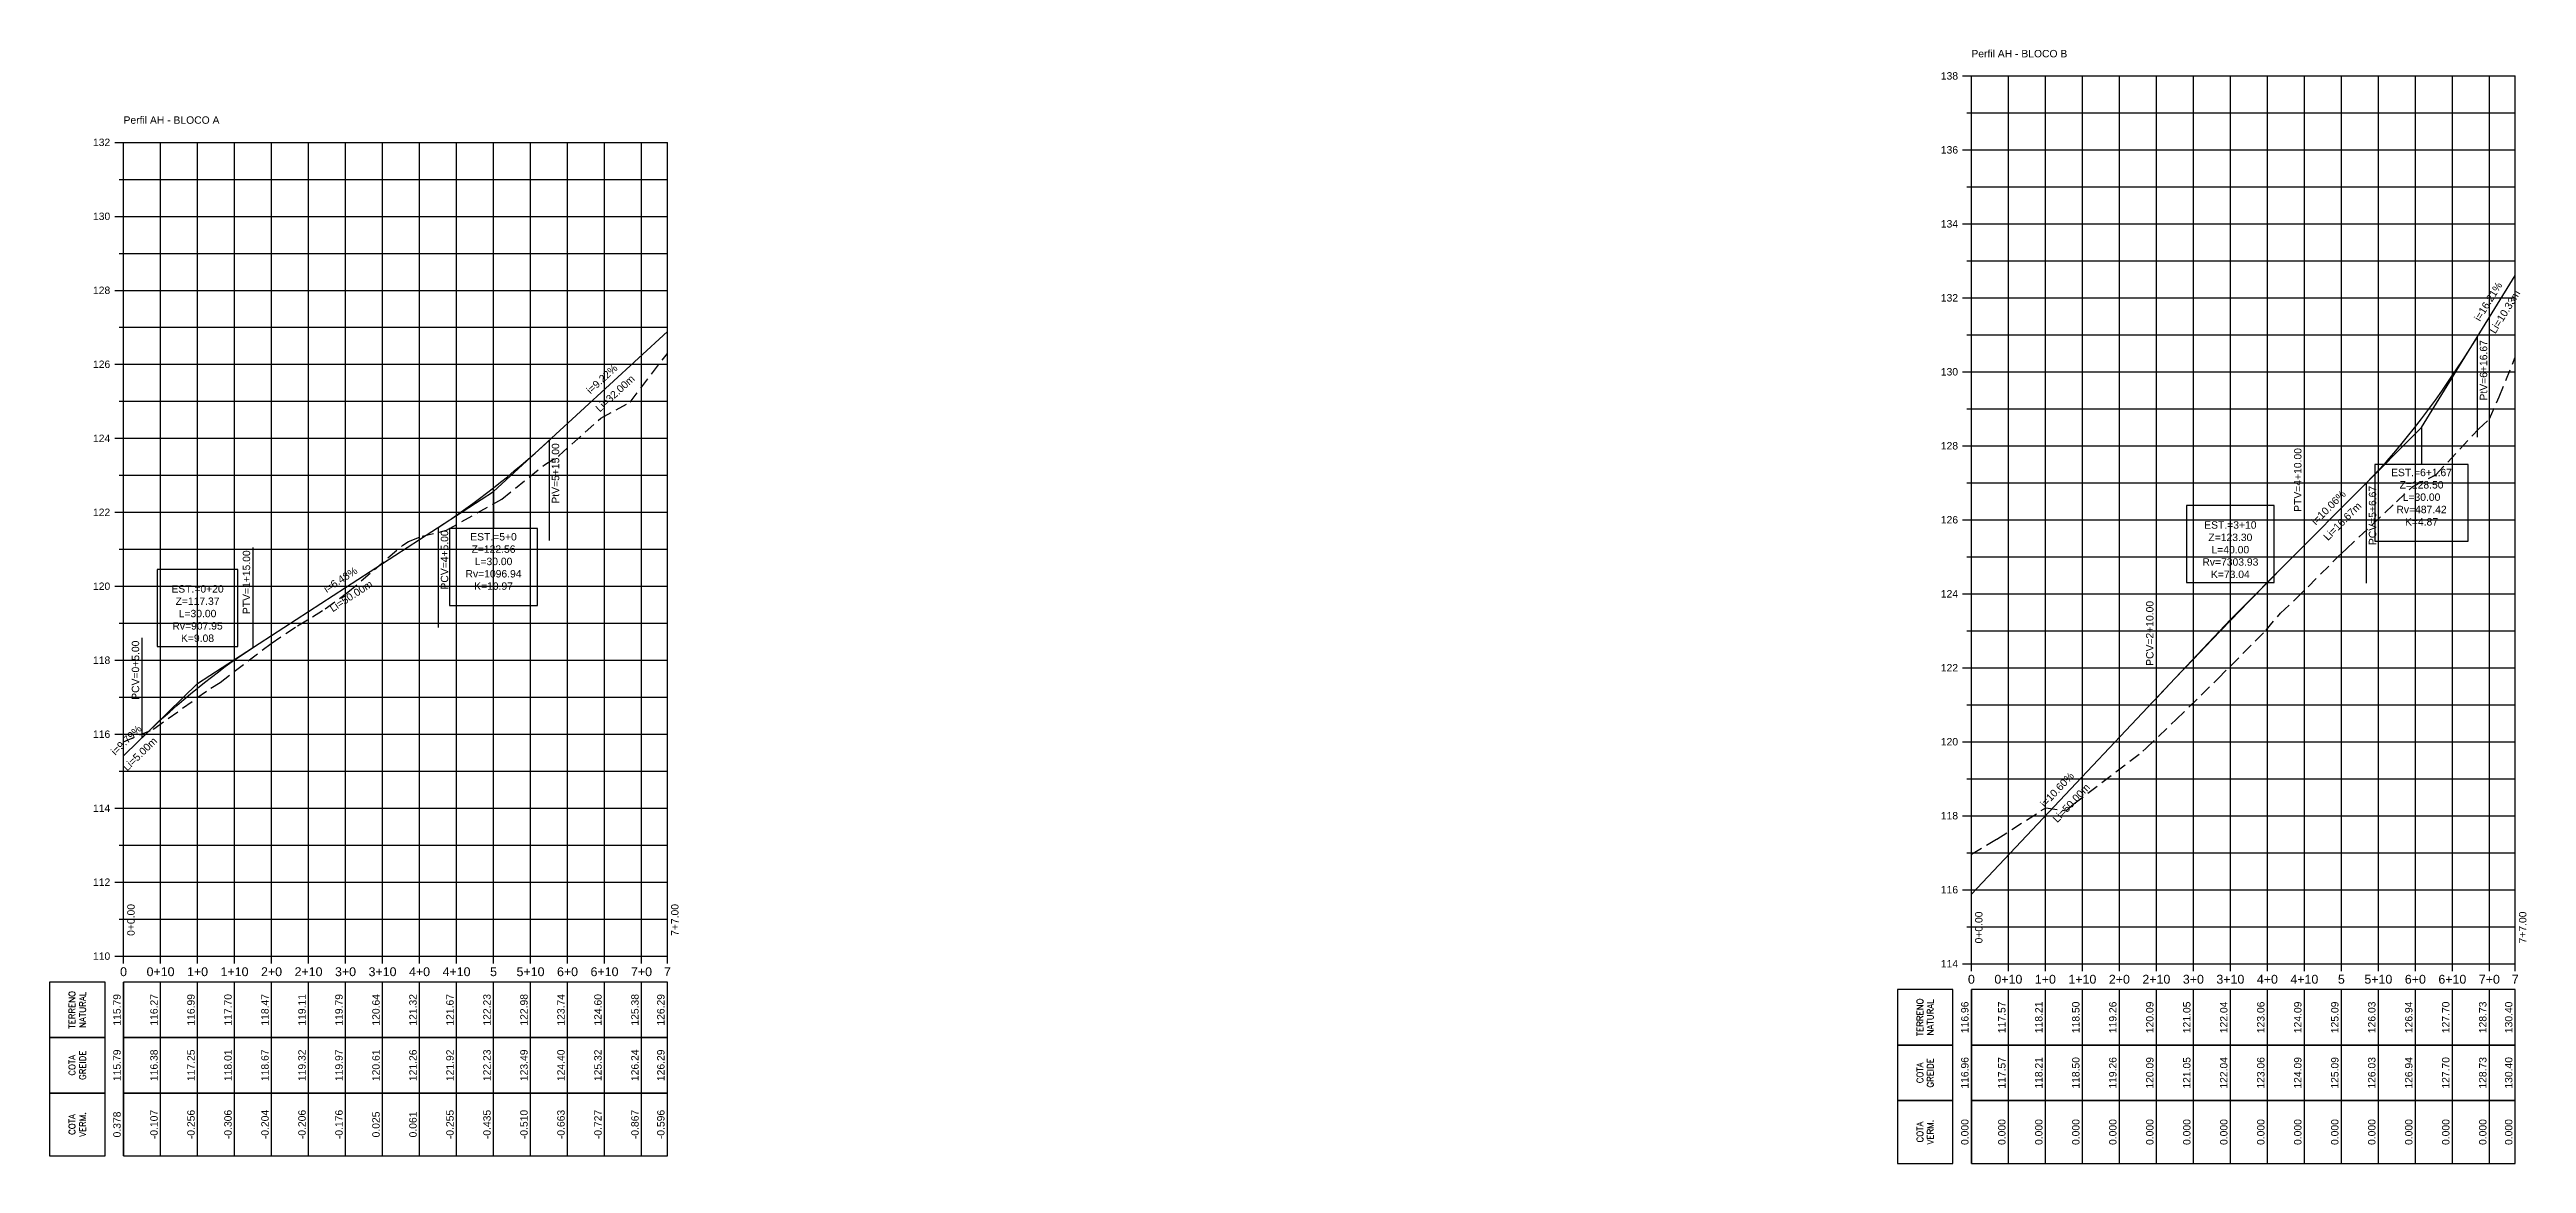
# Model space of a CAD drawing. Header units: metres. Extents: x 436314 to 439216, y 9612307 to 9615043.
# Drawn here: x 436325 to 436995, y 9612798 to 9613099 of the extents above; entities that cross this region are included whole.
import ezdxf

# ---------------------------------------------------------------- set-up
doc = ezdxf.new("R2010")
doc.units = ezdxf.units.M
doc.linetypes.add('HIDDEN', pattern=[9.525, 6.35, -3.175])
for name, color, linetype in [('Borda', 1, 'Continuous'), ('Cota', 2, 'Continuous'), ('COTA-TN', 7, 'Continuous'), ('Estacas', 7, 'Continuous'), ('Malha', 251, 'Continuous'), ('Perfil visualização', 7, 'Continuous'), ('PIs', 2, 'Continuous'), ('Plataforma 1', 10, 'Continuous'), ('Terreno', 3, 'HIDDEN'), ('TEXTO', 7, 'Continuous'), ('TXT-Curvas', 7, 'Continuous'), ('TXT-Estacas', 7, 'Continuous'), ('TXT-Perfil', 7, 'Continuous')]:
    doc.layers.add(name, color=color, linetype=linetype)
doc.styles.add('ARIAL', font='arial.ttf')
doc.styles.add('ROMANS', font='romans.shx')

msp = doc.modelspace()

# ---------------------------------------------------------------- linework, layer by layer
at = {"layer": 'Borda', "color": 3, "linetype": 'Continuous', "lineweight": -3}
for p, q in [((436842.34, 9613092.28), (436844.74, 9613092.28)), ((436843.54, 9613082.28), (436844.74, 9613082.28)), ((436342.89, 9613074.32), (436345.29, 9613074.32)), ((436842.34, 9613072.28), (436844.74, 9613072.28)), ((436344.09, 9613064.32), (436345.29, 9613064.32)), ((436843.54, 9613062.28), (436844.74, 9613062.28)), ((436342.89, 9613054.32), (436345.29, 9613054.32)), ((436842.34, 9613052.28), (436844.74, 9613052.28)), ((436344.09, 9613044.32), (436345.29, 9613044.32)), ((436843.54, 9613042.28), (436844.74, 9613042.28)), ((436342.89, 9613034.32), (436345.29, 9613034.32)), ((436842.34, 9613032.28), (436844.74, 9613032.28)), ((436344.09, 9613024.32), (436345.29, 9613024.32)), ((436843.54, 9613022.28), (436844.74, 9613022.28)), ((436342.89, 9613014.32), (436345.29, 9613014.32)), ((436842.34, 9613012.28), (436844.74, 9613012.28)), ((436344.09, 9613004.32), (436345.29, 9613004.32)), ((436843.54, 9613002.28), (436844.74, 9613002.28)), ((436342.89, 9612994.32), (436345.29, 9612994.32)), ((436842.34, 9612992.28), (436844.74, 9612992.28)), ((436344.09, 9612984.32), (436345.29, 9612984.32)), ((436843.54, 9612982.28), (436844.74, 9612982.28)), ((436342.89, 9612974.32), (436345.29, 9612974.32)), ((436842.34, 9612972.28), (436844.74, 9612972.28)), ((436344.09, 9612964.32), (436345.29, 9612964.32)), ((436843.54, 9612962.28), (436844.74, 9612962.28)), ((436342.89, 9612954.32), (436345.29, 9612954.32)), ((436842.34, 9612952.28), (436844.74, 9612952.28)), ((436344.09, 9612944.32), (436345.29, 9612944.32)), ((436843.54, 9612942.28), (436844.74, 9612942.28)), ((436342.89, 9612934.32), (436345.29, 9612934.32)), ((436842.34, 9612932.28), (436844.74, 9612932.28)), ((436344.09, 9612924.32), (436345.29, 9612924.32)), ((436843.54, 9612922.28), (436844.74, 9612922.28)), ((436342.89, 9612914.32), (436345.29, 9612914.32)), ((436842.34, 9612912.28), (436844.74, 9612912.28)), ((436344.09, 9612904.32), (436345.29, 9612904.32)), ((436843.54, 9612902.28), (436844.74, 9612902.28)), ((436342.89, 9612894.32), (436345.29, 9612894.32)), ((436842.34, 9612892.28), (436844.74, 9612892.28)), ((436344.09, 9612884.32), (436345.29, 9612884.32)), ((436843.54, 9612882.28), (436844.74, 9612882.28)), ((436342.89, 9612874.32), (436345.29, 9612874.32)), ((436842.34, 9612872.28), (436844.74, 9612872.28)), ((436344.09, 9612864.32), (436345.29, 9612864.32)), ((436843.54, 9612862.28), (436844.74, 9612862.28)), ((436342.89, 9612854.32), (436345.29, 9612854.32)), ((436842.34, 9612852.28), (436844.74, 9612852.28)), ((436842.34, 9612852.28), (436844.74, 9612852.28))]:
    msp.add_line(p, q, dxfattribs=at)
at = {"layer": 'Borda', "color": 1, "linetype": 'Continuous', "lineweight": -3}
for p, q in [((436844.74, 9612852.28), (436844.74, 9613092.28)), ((436844.74, 9613092.28), (436991.74, 9613092.28)), ((436991.74, 9612852.28), (436991.74, 9613092.28)), ((436345.29, 9612854.32), (436345.29, 9613074.32)), ((436345.29, 9613074.32), (436492.29, 9613074.32)), ((436492.29, 9612854.32), (436492.29, 9613074.32)), ((436345.29, 9612854.32), (436492.29, 9612854.32)), ((436844.74, 9612852.28), (436991.74, 9612852.28))]:
    msp.add_line(p, q, dxfattribs=at)
at = {"layer": 'COTA-TN', "color": 8, "linetype": 'Continuous', "lineweight": -3}
for p, q in [((436345.29, 9612800.32), (436345.29, 9612847.32)), ((436355.29, 9612800.32), (436355.29, 9612847.32)), ((436365.29, 9612800.32), (436365.29, 9612847.32)), ((436375.29, 9612800.32), (436375.29, 9612847.32)), ((436385.29, 9612800.32), (436385.29, 9612847.32)), ((436395.29, 9612800.32), (436395.29, 9612847.32)), ((436405.29, 9612800.32), (436405.29, 9612847.32)), ((436415.29, 9612800.32), (436415.29, 9612847.32)), ((436425.29, 9612800.32), (436425.29, 9612847.32)), ((436435.29, 9612800.32), (436435.29, 9612847.32)), ((436445.29, 9612800.32), (436445.29, 9612847.32)), ((436455.29, 9612800.32), (436455.29, 9612847.32)), ((436465.29, 9612800.32), (436465.29, 9612847.32)), ((436475.29, 9612800.32), (436475.29, 9612847.32)), ((436485.29, 9612800.32), (436485.29, 9612847.32)), ((436492.29, 9612800.32), (436492.29, 9612847.32)), ((436844.74, 9612798.28), (436844.74, 9612845.28)), ((436854.74, 9612798.28), (436854.74, 9612845.28)), ((436864.74, 9612798.28), (436864.74, 9612845.28)), ((436874.74, 9612798.28), (436874.74, 9612845.28)), ((436884.74, 9612798.28), (436884.74, 9612845.28)), ((436894.74, 9612798.28), (436894.74, 9612845.28)), ((436904.74, 9612798.28), (436904.74, 9612845.28)), ((436914.74, 9612798.28), (436914.74, 9612845.28)), ((436924.74, 9612798.28), (436924.74, 9612845.28)), ((436934.74, 9612798.28), (436934.74, 9612845.28)), ((436944.74, 9612798.28), (436944.74, 9612845.28)), ((436954.74, 9612798.28), (436954.74, 9612845.28)), ((436964.74, 9612798.28), (436964.74, 9612845.28)), ((436974.74, 9612798.28), (436974.74, 9612845.28)), ((436984.74, 9612798.28), (436984.74, 9612845.28)), ((436991.74, 9612798.28), (436991.74, 9612845.28))]:
    msp.add_line(p, q, dxfattribs=at)
for points in [[(436340.29, 9612832.32), (436340.29, 9612847.32), (436325.29, 9612847.32), (436325.29, 9612832.32)], [(436345.29, 9612832.32), (436492.29, 9612832.32), (436492.29, 9612847.32), (436345.29, 9612847.32)], [(436839.74, 9612830.28), (436839.74, 9612845.28), (436824.74, 9612845.28), (436824.74, 9612830.28)], [(436844.74, 9612830.28), (436991.74, 9612830.28), (436991.74, 9612845.28), (436844.74, 9612845.28)], [(436340.29, 9612817.32), (436340.29, 9612832.32), (436325.29, 9612832.32), (436325.29, 9612817.32)], [(436345.29, 9612817.32), (436492.29, 9612817.32), (436492.29, 9612832.32), (436345.29, 9612832.32)], [(436839.74, 9612815.28), (436839.74, 9612830.28), (436824.74, 9612830.28), (436824.74, 9612815.28)], [(436844.74, 9612815.28), (436991.74, 9612815.28), (436991.74, 9612830.28), (436844.74, 9612830.28)], [(436340.29, 9612800.32), (436340.29, 9612817.32), (436325.29, 9612817.32), (436325.29, 9612800.32)], [(436345.29, 9612800.32), (436492.29, 9612800.32), (436492.29, 9612817.32), (436345.29, 9612817.32)], [(436839.74, 9612798.28), (436839.74, 9612815.28), (436824.74, 9612815.28), (436824.74, 9612798.28)], [(436844.74, 9612798.28), (436991.74, 9612798.28), (436991.74, 9612815.28), (436844.74, 9612815.28)]]:
    msp.add_3dface(points, dxfattribs=at)
at = {"layer": 'Estacas', "color": 3, "linetype": 'Continuous', "lineweight": -3}
for p, q in [((436345.29, 9612852.32), (436345.29, 9612854.32)), ((436355.29, 9612852.32), (436355.29, 9612854.32)), ((436365.29, 9612852.32), (436365.29, 9612854.32)), ((436375.29, 9612852.32), (436375.29, 9612854.32)), ((436385.29, 9612852.32), (436385.29, 9612854.32)), ((436395.29, 9612852.32), (436395.29, 9612854.32)), ((436405.29, 9612852.32), (436405.29, 9612854.32)), ((436415.29, 9612852.32), (436415.29, 9612854.32)), ((436425.29, 9612852.32), (436425.29, 9612854.32)), ((436435.29, 9612852.32), (436435.29, 9612854.32)), ((436445.29, 9612852.32), (436445.29, 9612854.32)), ((436455.29, 9612852.32), (436455.29, 9612854.32)), ((436465.29, 9612852.32), (436465.29, 9612854.32)), ((436475.29, 9612852.32), (436475.29, 9612854.32)), ((436485.29, 9612852.32), (436485.29, 9612854.32)), ((436492.29, 9612852.32), (436492.29, 9612854.32)), ((436844.74, 9612850.28), (436844.74, 9612852.28)), ((436854.74, 9612850.28), (436854.74, 9612852.28)), ((436864.74, 9612850.28), (436864.74, 9612852.28)), ((436874.74, 9612850.28), (436874.74, 9612852.28)), ((436884.74, 9612850.28), (436884.74, 9612852.28)), ((436894.74, 9612850.28), (436894.74, 9612852.28)), ((436904.74, 9612850.28), (436904.74, 9612852.28)), ((436914.74, 9612850.28), (436914.74, 9612852.28)), ((436924.74, 9612850.28), (436924.74, 9612852.28)), ((436934.74, 9612850.28), (436934.74, 9612852.28)), ((436944.74, 9612850.28), (436944.74, 9612852.28)), ((436954.74, 9612850.28), (436954.74, 9612852.28)), ((436964.74, 9612850.28), (436964.74, 9612852.28)), ((436974.74, 9612850.28), (436974.74, 9612852.28)), ((436984.74, 9612850.28), (436984.74, 9612852.28)), ((436991.74, 9612850.28), (436991.74, 9612852.28))]:
    msp.add_line(p, q, dxfattribs=at)
at = {"layer": 'Malha', "color": 251, "linetype": 'Continuous', "lineweight": -3}
for p, q in [((436844.74, 9613092.28), (436991.74, 9613092.28)), ((436844.74, 9612852.28), (436844.74, 9613092.28)), ((436854.74, 9612852.28), (436854.74, 9613092.28)), ((436864.74, 9612852.28), (436864.74, 9613092.28)), ((436874.74, 9612852.28), (436874.74, 9613092.28)), ((436884.74, 9612852.28), (436884.74, 9613092.28)), ((436894.74, 9612852.28), (436894.74, 9613092.28)), ((436904.74, 9612852.28), (436904.74, 9613092.28)), ((436914.74, 9612852.28), (436914.74, 9613092.28)), ((436924.74, 9612852.28), (436924.74, 9613092.28)), ((436934.74, 9612852.28), (436934.74, 9613092.28)), ((436944.74, 9612852.28), (436944.74, 9613092.28)), ((436954.74, 9612852.28), (436954.74, 9613092.28)), ((436964.74, 9612852.28), (436964.74, 9613092.28)), ((436974.74, 9612852.28), (436974.74, 9613092.28)), ((436984.74, 9612852.28), (436984.74, 9613092.28)), ((436991.74, 9612852.28), (436991.74, 9613092.28)), ((436844.74, 9613082.28), (436991.74, 9613082.28)), ((436345.29, 9613074.32), (436492.29, 9613074.32)), ((436345.29, 9612854.32), (436345.29, 9613074.32)), ((436355.29, 9612854.32), (436355.29, 9613074.32)), ((436365.29, 9612854.32), (436365.29, 9613074.32)), ((436375.29, 9612854.32), (436375.29, 9613074.32)), ((436385.29, 9612854.32), (436385.29, 9613074.32)), ((436395.29, 9612854.32), (436395.29, 9613074.32)), ((436405.29, 9612854.32), (436405.29, 9613074.32)), ((436415.29, 9612854.32), (436415.29, 9613074.32)), ((436425.29, 9612854.32), (436425.29, 9613074.32)), ((436435.29, 9612854.32), (436435.29, 9613074.32)), ((436445.29, 9612854.32), (436445.29, 9613074.32)), ((436455.29, 9612854.32), (436455.29, 9613074.32)), ((436465.29, 9612854.32), (436465.29, 9613074.32)), ((436475.29, 9612854.32), (436475.29, 9613074.32)), ((436485.29, 9612854.32), (436485.29, 9613074.32)), ((436492.29, 9612854.32), (436492.29, 9613074.32)), ((436844.74, 9613072.28), (436991.74, 9613072.28)), ((436345.29, 9613064.32), (436492.29, 9613064.32)), ((436844.74, 9613062.28), (436991.74, 9613062.28)), ((436345.29, 9613054.32), (436492.29, 9613054.32)), ((436844.74, 9613052.28), (436991.74, 9613052.28)), ((436345.29, 9613044.32), (436492.29, 9613044.32)), ((436844.74, 9613042.28), (436991.74, 9613042.28)), ((436345.29, 9613034.32), (436492.29, 9613034.32)), ((436844.74, 9613032.28), (436991.74, 9613032.28)), ((436345.29, 9613024.32), (436492.29, 9613024.32)), ((436844.74, 9613022.28), (436991.74, 9613022.28)), ((436345.29, 9613014.32), (436492.29, 9613014.32)), ((436844.74, 9613012.28), (436991.74, 9613012.28)), ((436345.29, 9613004.32), (436492.29, 9613004.32)), ((436844.74, 9613002.28), (436991.74, 9613002.28)), ((436345.29, 9612994.32), (436492.29, 9612994.32)), ((436844.74, 9612992.28), (436991.74, 9612992.28)), ((436345.29, 9612984.32), (436492.29, 9612984.32)), ((436844.74, 9612982.28), (436991.74, 9612982.28)), ((436345.29, 9612974.32), (436492.29, 9612974.32)), ((436844.74, 9612972.28), (436991.74, 9612972.28)), ((436345.29, 9612964.32), (436492.29, 9612964.32)), ((436844.74, 9612962.28), (436991.74, 9612962.28)), ((436345.29, 9612954.32), (436492.29, 9612954.32)), ((436844.74, 9612952.28), (436991.74, 9612952.28)), ((436345.29, 9612944.32), (436492.29, 9612944.32)), ((436844.74, 9612942.28), (436991.74, 9612942.28)), ((436345.29, 9612934.32), (436492.29, 9612934.32)), ((436844.74, 9612932.28), (436991.74, 9612932.28)), ((436345.29, 9612924.32), (436492.29, 9612924.32)), ((436844.74, 9612922.28), (436991.74, 9612922.28)), ((436345.29, 9612914.32), (436492.29, 9612914.32)), ((436844.74, 9612912.28), (436991.74, 9612912.28)), ((436345.29, 9612904.32), (436492.29, 9612904.32)), ((436844.74, 9612902.28), (436991.74, 9612902.28)), ((436345.29, 9612894.32), (436492.29, 9612894.32)), ((436844.74, 9612892.28), (436991.74, 9612892.28)), ((436345.29, 9612884.32), (436492.29, 9612884.32)), ((436844.74, 9612882.28), (436991.74, 9612882.28)), ((436345.29, 9612874.32), (436492.29, 9612874.32)), ((436844.74, 9612872.28), (436991.74, 9612872.28)), ((436345.29, 9612864.32), (436492.29, 9612864.32)), ((436844.74, 9612862.28), (436991.74, 9612862.28)), ((436345.29, 9612854.32), (436492.29, 9612854.32)), ((436844.74, 9612852.28), (436991.74, 9612852.28)), ((436844.74, 9612852.28), (436991.74, 9612852.28))]:
    msp.add_line(p, q, dxfattribs=at)
at = {"layer": 'PIs', "color": 2, "linetype": 'Continuous', "lineweight": -3}
for p, q in [((436844.74, 9612852.28), (436844.74, 9613092.28)), ((436991.74, 9612852.28), (436991.74, 9613092.28)), ((436345.29, 9612854.32), (436345.29, 9613074.32)), ((436492.29, 9612854.32), (436492.29, 9613074.32))]:
    msp.add_line(p, q, dxfattribs=at)
at = {"layer": 'Plataforma 1', "color": 10, "linetype": 'Continuous', "lineweight": -3, "ltscale": 2}
for p, q in [((436966.41, 9612997.28), (436991.74, 9613038.34)), ((436445.29, 9612979.9), (436492.29, 9613023.22)), ((436979.54, 9613018.6), (436981.41, 9613021.6)), ((436975.79, 9613012.81), (436977.66, 9613015.66)), ((436977.66, 9613015.66), (436979.54, 9613018.6)), ((436970.16, 9613004.66), (436972.04, 9613007.3)), ((436972.04, 9613007.3), (436973.91, 9613010.02)), ((436973.91, 9613010.02), (436975.79, 9613012.81)), ((436966.41, 9612999.59), (436968.29, 9613002.09)), ((436968.29, 9613002.09), (436970.16, 9613004.66)), ((436458.41, 9612992.02), (436460.29, 9612993.73)), ((436914.74, 9612945.32), (436966.41, 9612997.28)), ((436960.79, 9612992.53), (436962.66, 9612994.81)), ((436962.66, 9612994.81), (436964.54, 9612997.16)), ((436964.54, 9612997.16), (436966.41, 9612999.59)), ((436450.91, 9612985.49), (436452.79, 9612987.07)), ((436452.79, 9612987.07), (436454.66, 9612988.69)), ((436454.66, 9612988.69), (436456.54, 9612990.34)), ((436456.54, 9612990.34), (436458.41, 9612992.02)), ((436955.16, 9612986.11), (436957.04, 9612988.18)), ((436957.04, 9612988.18), (436958.91, 9612990.32)), ((436958.91, 9612990.32), (436960.79, 9612992.53)), ((436443.41, 9612979.47), (436445.29, 9612980.93)), ((436445.29, 9612980.93), (436447.16, 9612982.42)), ((436447.16, 9612982.42), (436449.04, 9612983.94)), ((436449.04, 9612983.94), (436450.91, 9612985.49)), ((436951.41, 9612982.2), (436953.29, 9612984.12)), ((436953.29, 9612984.12), (436955.16, 9612986.11)), ((436365.29, 9612928.05), (436445.29, 9612979.9)), ((436434.04, 9612972.68), (436435.91, 9612973.97)), ((436435.91, 9612973.97), (436437.79, 9612975.3)), ((436437.79, 9612975.3), (436439.66, 9612976.66)), ((436439.66, 9612976.66), (436441.54, 9612978.05)), ((436441.54, 9612978.05), (436443.41, 9612979.47)), ((436430.29, 9612970.18), (436432.16, 9612971.41)), ((436432.16, 9612971.41), (436434.04, 9612972.68)), ((436924.74, 9612955.31), (436929.74, 9612960.39)), ((436929.74, 9612960.39), (436934.74, 9612965.43)), ((436919.74, 9612950.19), (436924.74, 9612955.31)), ((436914.74, 9612945.04), (436919.74, 9612950.19)), ((436844.74, 9612871.09), (436914.74, 9612945.32)), ((436904.74, 9612934.65), (436909.74, 9612939.86)), ((436909.74, 9612939.86), (436914.74, 9612945.04)), ((436372.79, 9612932.6), (436374.66, 9612933.96)), ((436374.66, 9612933.96), (436376.54, 9612935.27)), ((436376.54, 9612935.27), (436378.41, 9612936.54)), ((436378.41, 9612936.54), (436380.29, 9612937.78)), ((436899.74, 9612929.4), (436904.74, 9612934.65)), ((436345.29, 9612908.48), (436365.29, 9612928.05)), ((436363.41, 9612925.27), (436365.29, 9612926.81)), ((436365.29, 9612926.81), (436367.16, 9612928.32)), ((436367.16, 9612928.32), (436369.04, 9612929.79)), ((436369.04, 9612929.79), (436370.91, 9612931.22)), ((436370.91, 9612931.22), (436372.79, 9612932.6)), ((436894.74, 9612924.11), (436899.74, 9612929.4)), ((436355.91, 9612918.71), (436357.79, 9612920.4)), ((436357.79, 9612920.4), (436359.66, 9612922.07)), ((436359.66, 9612922.07), (436361.54, 9612923.69)), ((436361.54, 9612923.69), (436363.41, 9612925.27)), ((436350.29, 9612913.38), (436352.16, 9612915.19)), ((436352.16, 9612915.19), (436354.04, 9612916.97)), ((436354.04, 9612916.97), (436355.91, 9612918.71))]:
    msp.add_line(p, q, dxfattribs=at)
at = {"layer": 'Terreno', "color": 3, "linetype": 'HIDDEN', "lineweight": -3, "ltscale": 0.5}
for p, q in [((436482.2, 9613004.06), (436492.29, 9613017.26)), ((436987.38, 9613005.5), (436991.74, 9613016.24)), ((436474.3, 9612999.74), (436482.2, 9613004.06)), ((436984.74, 9612999.58), (436987.38, 9613005.5)), ((436462.92, 9612989.6), (436474.3, 9612999.74)), ((436970.25, 9612984.43), (436981.91, 9612996.9)), ((436981.91, 9612996.9), (436984.74, 9612999.58)), ((436447.51, 9612977.83), (436459.04, 9612987.18)), ((436459.04, 9612987.18), (436462.92, 9612989.6)), ((436959.62, 9612977.1), (436964.04, 9612981.32)), ((436964.04, 9612981.32), (436970.25, 9612984.43)), ((436432.6, 9612969.48), (436445.12, 9612976.48)), ((436445.12, 9612976.48), (436447.51, 9612977.83)), ((436946.01, 9612964.37), (436959.62, 9612977.1)), ((436422.33, 9612966.44), (436426.01, 9612967.82)), ((436426.01, 9612967.82), (436432.6, 9612969.48)), ((436405.92, 9612952.68), (436420.78, 9612965.42)), ((436420.78, 9612965.42), (436422.33, 9612966.44)), ((436932.37, 9612950.8), (436943.82, 9612962.29)), ((436943.82, 9612962.29), (436946.01, 9612964.37)), ((436392.28, 9612943.6), (436399.79, 9612948.2)), ((436399.79, 9612948.2), (436405.92, 9612952.68)), ((436924.38, 9612942.42), (436928.27, 9612947.03)), ((436928.27, 9612947.03), (436932.37, 9612950.8)), ((436385.15, 9612938.88), (436392.28, 9612943.6)), ((436911.4, 9612929.36), (436924.38, 9612942.42)), ((436371.37, 9612928.34), (436385.15, 9612938.88)), ((436353.5, 9612915.78), (436368.84, 9612926.8)), ((436368.84, 9612926.8), (436371.37, 9612928.34)), ((436906.84, 9612924.86), (436911.4, 9612929.36)), ((436900.08, 9612918.27), (436906.84, 9612924.86)), ((436345.29, 9612912.26), (436353.34, 9612915.68)), ((436353.34, 9612915.68), (436353.48, 9612915.76)), ((436353.48, 9612915.76), (436353.5, 9612915.78)), ((436891.85, 9612910.43), (436900.08, 9612918.27)), ((436872.4, 9612895.47), (436891.12, 9612909.72)), ((436891.12, 9612909.72), (436891.85, 9612910.43)), ((436851.63, 9612885.97), (436864.82, 9612894.46)), ((436864.82, 9612894.46), (436870.25, 9612893.64)), ((436870.25, 9612893.64), (436872.4, 9612895.47)), ((436844.74, 9612881.86), (436851.63, 9612885.97))]:
    msp.add_line(p, q, dxfattribs=at)
at = {"layer": 'TXT-Curvas', "color": 7, "linetype": 'Continuous', "lineweight": -3}
for p, q in [((436981.41, 9613021.6), (436981.41, 9612994.6)), ((436460.29, 9612993.73), (436460.29, 9612966.73)), ((436966.41, 9612997.28), (436966.41, 9612987.28)), ((436934.74, 9612965.43), (436934.74, 9612992.43)), ((436953.79, 9612987.28), (436953.79, 9612966.48)), ((436979.04, 9612987.28), (436953.79, 9612987.28)), ((436979.04, 9612966.48), (436979.04, 9612987.28)), ((436951.41, 9612982.2), (436951.41, 9612955.2)), ((436445.29, 9612979.9), (436445.29, 9612969.9)), ((436902.91, 9612976.12), (436902.91, 9612955.32)), ((436926.57, 9612976.12), (436902.91, 9612976.12)), ((436926.57, 9612955.32), (436926.57, 9612976.12)), ((436430.29, 9612970.18), (436430.29, 9612943.18)), ((436433.4, 9612969.9), (436433.4, 9612949.1)), ((436457.17, 9612969.9), (436433.4, 9612969.9)), ((436457.17, 9612949.1), (436457.17, 9612969.9)), ((436380.29, 9612937.78), (436380.29, 9612964.78)), ((436953.79, 9612966.48), (436979.04, 9612966.48)), ((436354.37, 9612958.85), (436354.37, 9612938.05)), ((436376.2, 9612958.85), (436354.37, 9612958.85)), ((436376.2, 9612938.05), (436376.2, 9612958.85)), ((436902.91, 9612955.32), (436926.57, 9612955.32)), ((436914.74, 9612945.32), (436914.74, 9612955.32)), ((436433.4, 9612949.1), (436457.17, 9612949.1)), ((436894.74, 9612924.11), (436894.74, 9612951.11)), ((436350.29, 9612913.38), (436350.29, 9612940.38)), ((436354.37, 9612938.05), (436376.2, 9612938.05)), ((436365.29, 9612928.05), (436365.29, 9612938.05))]:
    msp.add_line(p, q, dxfattribs=at)

# ---------------------------------------------------------------- texts
at = {"layer": 'Cota', "color": 2, "linetype": 'Continuous', "lineweight": -3, "char_height": 2, "attachment_point": 6, "style": 'ARIAL'}
for s, insert in [('{\\C256;138  }', (436841.14, 9613092.28)), ('{\\C256;132  }', (436341.69, 9613074.32)), ('{\\C256;136  }', (436841.14, 9613072.28)), ('{\\C256;130  }', (436341.69, 9613054.32)), ('{\\C256;134  }', (436841.14, 9613052.28)), ('{\\C256;128  }', (436341.69, 9613034.32)), ('{\\C256;132  }', (436841.14, 9613032.28)), ('{\\C256;126  }', (436341.69, 9613014.32)), ('{\\C256;130  }', (436841.14, 9613012.28)), ('{\\C256;124  }', (436341.69, 9612994.32)), ('{\\C256;128  }', (436841.14, 9612992.28)), ('{\\C256;122  }', (436341.69, 9612974.32)), ('{\\C256;126  }', (436841.14, 9612972.28)), ('{\\C256;120  }', (436341.69, 9612954.32)), ('{\\C256;124  }', (436841.14, 9612952.28)), ('{\\C256;118  }', (436341.69, 9612934.32)), ('{\\C256;122  }', (436841.14, 9612932.28)), ('{\\C256;116  }', (436341.69, 9612914.32)), ('{\\C256;120  }', (436841.14, 9612912.28)), ('{\\C256;114  }', (436341.69, 9612894.32)), ('{\\C256;118  }', (436841.14, 9612892.28)), ('{\\C256;112  }', (436341.69, 9612874.32)), ('{\\C256;116  }', (436841.14, 9612872.28)), ('{\\C256;110  }', (436341.69, 9612854.32)), ('{\\C256;114  }', (436841.14, 9612852.28))]:
    msp.add_mtext(s, dxfattribs=dict(at, insert=insert))
at = {"layer": 'Estacas', "color": 7, "linetype": 'Continuous', "lineweight": -3, "char_height": 2.4, "attachment_point": 2, "style": 'ARIAL'}
for s, insert in [('{\\C256;0}', (436345.29, 9612851.32)), ('{\\C256;0+10}', (436355.29, 9612851.32)), ('{\\C256;1+0}', (436365.29, 9612851.32)), ('{\\C256;1+10}', (436375.29, 9612851.32)), ('{\\C256;2+0}', (436385.29, 9612851.32)), ('{\\C256;2+10}', (436395.29, 9612851.32)), ('{\\C256;3+0}', (436405.29, 9612851.32)), ('{\\C256;3+10}', (436415.29, 9612851.32)), ('{\\C256;4+0}', (436425.29, 9612851.32)), ('{\\C256;4+10}', (436435.29, 9612851.32)), ('{\\C256;5}', (436445.29, 9612851.32)), ('{\\C256;5+10}', (436455.29, 9612851.32)), ('{\\C256;6+0}', (436465.29, 9612851.32)), ('{\\C256;6+10}', (436475.29, 9612851.32)), ('{\\C256;7+0}', (436485.29, 9612851.32)), ('{\\C256;7}', (436492.29, 9612851.32)), ('{\\C256;0}', (436844.74, 9612849.28)), ('{\\C256;0+10}', (436854.74, 9612849.28)), ('{\\C256;1+0}', (436864.74, 9612849.28)), ('{\\C256;1+10}', (436874.74, 9612849.28)), ('{\\C256;2+0}', (436884.74, 9612849.28)), ('{\\C256;2+10}', (436894.74, 9612849.28)), ('{\\C256;3+0}', (436904.74, 9612849.28)), ('{\\C256;3+10}', (436914.74, 9612849.28)), ('{\\C256;4+0}', (436924.74, 9612849.28)), ('{\\C256;4+10}', (436934.74, 9612849.28)), ('{\\C256;5}', (436944.74, 9612849.28)), ('{\\C256;5+10}', (436954.74, 9612849.28)), ('{\\C256;6+0}', (436964.74, 9612849.28)), ('{\\C256;6+10}', (436974.74, 9612849.28)), ('{\\C256;7+0}', (436984.74, 9612849.28)), ('{\\C256;7}', (436991.74, 9612849.28))]:
    msp.add_mtext(s, dxfattribs=dict(at, insert=insert))
at = {"layer": 'Perfil visualização', "color": 7, "linetype": 'Continuous', "lineweight": -3, "char_height": 1.7, "attachment_point": 5, "rotation": 90, "style": 'ROMANS'}
for s, insert in [('{\\C256;TERRENO\\PNATURAL}', (436332.79, 9612839.82)), ('{\\C256;TERRENO\\PNATURAL}', (436832.24, 9612837.78)), ('{\\C256;COTA\\PGREIDE}', (436332.79, 9612824.82)), ('{\\C256;COTA\\PGREIDE}', (436832.24, 9612822.78)), ('{\\C256;COTA\\PVERM.}', (436332.79, 9612808.82)), ('{\\C256;COTA\\PVERM.}', (436832.24, 9612806.78))]:
    msp.add_mtext(s, dxfattribs=dict(at, insert=insert))
at = {"layer": 'TEXTO', "color": 4, "linetype": 'Continuous', "lineweight": -3, "char_height": 2, "attachment_point": 7, "style": 'ARIAL'}
for s, insert in [('Perfil AH - BLOCO B', (436844.74, 9613097.28)), ('Perfil AH - BLOCO A', (436345.29, 9613079.32))]:
    msp.add_mtext(s, dxfattribs=dict(at, insert=insert))
at = {"layer": 'TEXTO', "color": 7, "linetype": 'Continuous', "lineweight": -3, "char_height": 2, "style": 'ARIAL'}
for s, insert, attachment_point, rotation in [('i=16.21%', (436985.3, 9613030.76), 8, 58.33145), ('Li=10.33m', (436988.07, 9613029.05), 2, 58.33145), ('i=9.22%', (436475.27, 9613009.58), 8, 42.66408), ('Li=32.00m', (436477.47, 9613007.19), 2, 42.66408), ('i=10.06%', (436942.01, 9612974.87), 8, 45.16125), ('Li=16.67m', (436944.32, 9612972.58), 2, 45.16125), ('i=6.48%', (436404.47, 9612955.24), 8, 32.94826), ('Li=50.00m', (436406.24, 9612952.51), 2, 32.94826), ('i=9.79%', (436346.74, 9612912), 8, 44.37859), ('Li=5.00m', (436349.01, 9612909.68), 2, 44.37859), ('i=10.60%', (436868.65, 9612898.63), 8, 46.67939), ('Li=50.00m', (436871.01, 9612896.4), 2, 46.67939)]:
    msp.add_mtext(s, dxfattribs=dict(at, insert=insert, attachment_point=attachment_point, rotation=rotation))
at = {"layer": 'TXT-Curvas', "color": 7, "linetype": 'Continuous', "lineweight": -3, "char_height": 2, "rotation": 90, "style": 'ARIAL'}
for s, insert, attachment_point in [('{\\C256;PtV=6+16.67}', (436982.16, 9613020.85), 3), ('{\\C256;PtV=5+15.00}', (436461.04, 9612992.98), 3), ('{\\C256;PTV=4+10.00}', (436933.99, 9612991.68), 9), ('{\\C256;PCV=5+6.67}', (436952.16, 9612981.45), 3), ('{\\C256;PCV=4+5.00}', (436431.04, 9612969.43), 3), ('{\\C256;PTV=1+15.00}', (436379.54, 9612964.03), 9), ('{\\C256;PCV=2+10.00}', (436893.99, 9612950.36), 9), ('{\\C256;PCV=0+5.00}', (436349.54, 9612939.63), 9)]:
    msp.add_mtext(s, dxfattribs=dict(at, insert=insert, attachment_point=attachment_point))
at = {"layer": 'TXT-Curvas', "color": 7, "linetype": 'Continuous', "lineweight": -3, "char_height": 2, "style": 'ARIAL'}
for s, insert, attachment_point in [('EST.=6+1.67\\PZ=128.50\\PL=30.00\\PRv=487.42\\PK=4.87', (436966.41, 9612986.08), 2), ('EST.=5+0\\PZ=122.56\\PL=30.00\\PRv=1096.94\\PK=10.97', (436445.29, 9612968.7), 2), ('EST.=3+10\\PZ=123.30\\PL=40.00\\PRv=7303.93\\PK=73.04', (436914.74, 9612956.52), 8), ('EST.=0+20\\PZ=117.37\\PL=30.00\\PRv=907.95\\PK=9.08', (436365.29, 9612939.25), 8)]:
    msp.add_mtext(s, dxfattribs=dict(at, insert=insert, attachment_point=attachment_point))
at = {"layer": 'TXT-Estacas', "color": 7, "linetype": 'Continuous', "lineweight": -3, "char_height": 2, "attachment_point": 2, "rotation": 90, "style": 'ARIAL'}
for s, insert in [('0+0.00', (436346.29, 9612864.12)), ('7+7.00', (436493.29, 9612864.12)), ('0+0.00', (436845.74, 9612862.08)), ('7+7.00', (436992.74, 9612862.08))]:
    msp.add_mtext(s, dxfattribs=dict(at, insert=insert))
at = {"layer": 'TXT-Perfil', "color": 7, "linetype": 'Continuous', "lineweight": -3, "char_height": 2, "attachment_point": 8, "rotation": 90, "style": 'ARIAL'}
for s, insert in [('115.79', (436344.54, 9612839.82)), ('116.27', (436354.54, 9612839.82)), ('116.99', (436364.54, 9612839.82)), ('117.70', (436374.54, 9612839.82)), ('118.47', (436384.54, 9612839.82)), ('119.11', (436394.54, 9612839.82)), ('119.79', (436404.54, 9612839.82)), ('120.64', (436414.54, 9612839.82)), ('121.32', (436424.54, 9612839.82)), ('121.67', (436434.54, 9612839.82)), ('122.23', (436444.54, 9612839.82)), ('122.98', (436454.54, 9612839.82)), ('123.74', (436464.54, 9612839.82)), ('124.60', (436474.54, 9612839.82)), ('125.38', (436484.54, 9612839.82)), ('126.29', (436491.54, 9612839.82)), ('116.96', (436843.99, 9612837.78)), ('117.57', (436853.99, 9612837.78)), ('118.21', (436863.99, 9612837.78)), ('118.50', (436873.99, 9612837.78)), ('119.26', (436883.99, 9612837.78)), ('120.09', (436893.99, 9612837.78)), ('121.05', (436903.99, 9612837.78)), ('122.04', (436913.99, 9612837.78)), ('123.06', (436923.99, 9612837.78)), ('124.09', (436933.99, 9612837.78)), ('125.09', (436943.99, 9612837.78)), ('126.03', (436953.99, 9612837.78)), ('126.94', (436963.99, 9612837.78)), ('127.70', (436973.99, 9612837.78)), ('128.73', (436983.99, 9612837.78)), ('130.40', (436990.99, 9612837.78)), ('115.79', (436344.54, 9612824.82)), ('116.38', (436354.54, 9612824.82)), ('117.25', (436364.54, 9612824.82)), ('118.01', (436374.54, 9612824.82)), ('118.67', (436384.54, 9612824.82)), ('119.32', (436394.54, 9612824.82)), ('119.97', (436404.54, 9612824.82)), ('120.61', (436414.54, 9612824.82)), ('121.26', (436424.54, 9612824.82)), ('121.92', (436434.54, 9612824.82)), ('122.23', (436444.54, 9612824.82)), ('123.49', (436454.54, 9612824.82)), ('124.40', (436464.54, 9612824.82)), ('125.32', (436474.54, 9612824.82)), ('126.24', (436484.54, 9612824.82)), ('126.29', (436491.54, 9612824.82)), ('116.96', (436843.99, 9612822.78)), ('117.57', (436853.99, 9612822.78)), ('118.21', (436863.99, 9612822.78)), ('118.50', (436873.99, 9612822.78)), ('119.26', (436883.99, 9612822.78)), ('120.09', (436893.99, 9612822.78)), ('121.05', (436903.99, 9612822.78)), ('122.04', (436913.99, 9612822.78)), ('123.06', (436923.99, 9612822.78)), ('124.09', (436933.99, 9612822.78)), ('125.09', (436943.99, 9612822.78)), ('126.03', (436953.99, 9612822.78)), ('126.94', (436963.99, 9612822.78)), ('127.70', (436973.99, 9612822.78)), ('128.73', (436983.99, 9612822.78)), ('130.40', (436990.99, 9612822.78)), ('-0.107', (436354.54, 9612808.82)), ('-0.256', (436364.54, 9612808.82)), ('-0.306', (436374.54, 9612808.82)), ('-0.204', (436384.54, 9612808.82)), ('-0.206', (436394.54, 9612808.82)), ('-0.176', (436404.54, 9612808.82)), ('-0.255', (436434.54, 9612808.82)), ('-0.435', (436444.54, 9612808.82)), ('-0.510', (436454.54, 9612808.82)), ('-0.663', (436464.54, 9612808.82)), ('-0.727', (436474.54, 9612808.82)), ('-0.867', (436484.54, 9612808.82)), ('-0.596', (436491.54, 9612808.82)), ('0.378', (436344.54, 9612808.82)), ('0.025', (436414.54, 9612808.82)), ('0.061', (436424.54, 9612808.82)), ('0.000', (436843.99, 9612806.78)), ('0.000', (436853.99, 9612806.78)), ('0.000', (436863.99, 9612806.78)), ('0.000', (436873.99, 9612806.78)), ('0.000', (436883.99, 9612806.78)), ('0.000', (436893.99, 9612806.78)), ('0.000', (436903.99, 9612806.78)), ('0.000', (436913.99, 9612806.78)), ('0.000', (436923.99, 9612806.78)), ('0.000', (436933.99, 9612806.78)), ('0.000', (436943.99, 9612806.78)), ('0.000', (436953.99, 9612806.78)), ('0.000', (436963.99, 9612806.78)), ('0.000', (436973.99, 9612806.78)), ('0.000', (436983.99, 9612806.78)), ('0.000', (436990.99, 9612806.78))]:
    msp.add_mtext(s, dxfattribs=dict(at, insert=insert))

doc.saveas('drawing.dxf')
